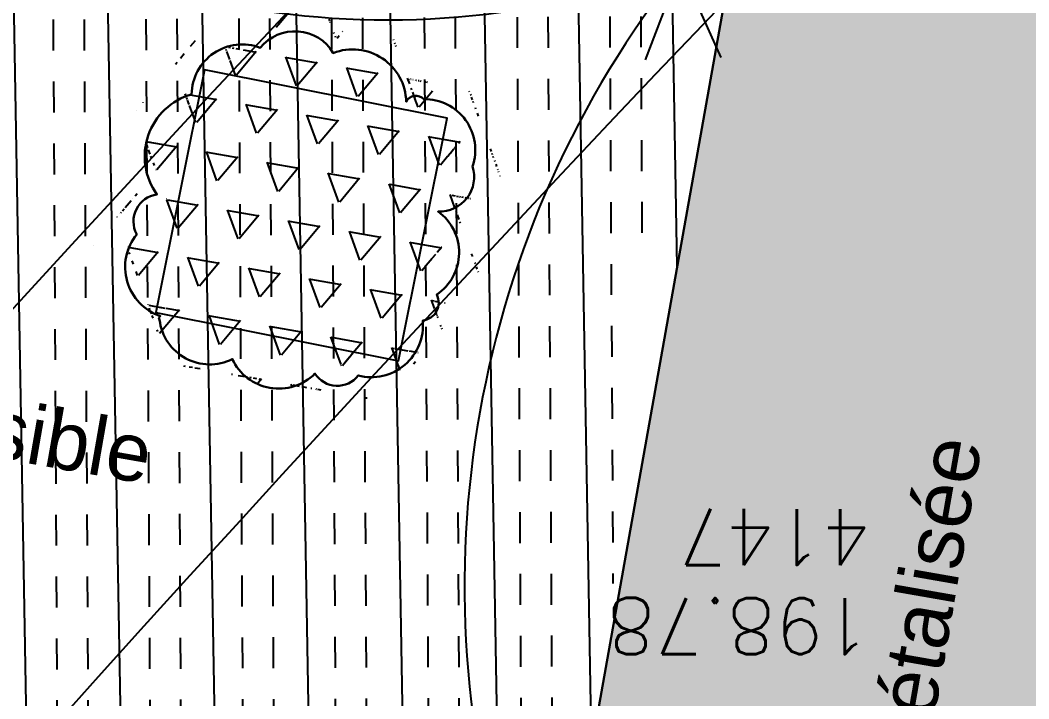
# Model space of a CAD drawing. Extents: x -594 to 29166, y -5797 to 14313.
# Drawn here: x 13917 to 14528, y -1370 to -958 of the extents above; entities that cross this region are included whole.
import ezdxf
from ezdxf.enums import TextEntityAlignment as Align
from ezdxf.lldxf.tags import DXFTag

# ---------------------------------------------------------------- set-up
doc = ezdxf.new("R2010")
doc.units = 0
doc.linetypes.add('Style de ligne -15', pattern=[2.0832800000000002, 1.25, -0.41656, 0.1388600000000001, -0.2778600000000001])
doc.layers.get('0').update_dxf_attribs({"color": 252})
for name, color, linetype in [('A SITE', 252, 'Continuous'), ('DWG_280-140115-P - Général', 252, 'Continuous'), ('Fond topo - Z_500', 252, 'Continuous'), ('prlm-VRD', 252, 'Continuous'), ('SA - bât C', 252, 'Continuous'), ('SA - béton balayé', 252, 'Continuous'), ('SA - EBC', 252, 'Continuous'), ('SA - ECL-réso', 252, 'Eclairage public'), ('SA - jardinière', 252, 'Continuous'), ('SA - platelage bois', 252, 'Continuous'), ('SA - végétation basse', 252, 'Continuous')]:
    doc.layers.add(name, color=color, linetype=linetype)
for name, color, linetype, plot in [('Fond topo - N', 252, 'Continuous', False), ('Fond topo - NCACHE', 252, 'Continuous', False), ('Fond topo - ZCACHE', 252, 'Continuous', False)]:
    doc.layers.add(name, color=color, linetype=linetype, plot=plot)
doc.layers.add('Fond topo - P', color=252, linetype='Continuous', lineweight=50)
doc.styles.add('Arial', font='arial.ttf')
doc.styles.add('Lignes', font='arial.ttf', dxfattribs={"height": 0.35})
doc.styles.add('SIMPLEX', font='simplex_.ttf', dxfattribs={"height": 1.25})
tags = doc.linetypes.add('Eclairage public', pattern='A,5,-0.25,["ECL",Lignes,S=1,R=0,X=0,Y=-0.18],-1.25', length=6.5).pattern_tags.tags
tags[15:16] = [DXFTag(74, 4), DXFTag(75, 0), DXFTag(340, '0'), DXFTag(46, 0.0), DXFTag(50, 0.0), DXFTag(44, 0.0), DXFTag(45, 0.0)]
tags[4:5] = [DXFTag(74, 4), DXFTag(75, 0), DXFTag(340, '0'), DXFTag(46, 0.0), DXFTag(50, 0.0), DXFTag(44, 0.0), DXFTag(45, 0.0)]
tags = doc.linetypes.add('STYLE_15', pattern=[0.8333119936287403, 0.5, -0.1666239947080612, 0.05554400011897087, -0.1111439988017082]).pattern_tags.tags
tags[10:11] = [DXFTag(74, 4), DXFTag(75, 0), DXFTag(340, '0'), DXFTag(46, 0.0), DXFTag(50, 0.0), DXFTag(44, 0.0), DXFTag(45, 0.0)]
tags[8:9] = [DXFTag(74, 4), DXFTag(75, 0), DXFTag(340, '0'), DXFTag(46, 0.0), DXFTag(50, 0.0), DXFTag(44, 0.0), DXFTag(45, 0.0)]
tags[6:7] = [DXFTag(74, 4), DXFTag(75, 0), DXFTag(340, '0'), DXFTag(46, 0.0), DXFTag(50, 0.0), DXFTag(44, 0.0), DXFTag(45, 0.0)]
tags[4:5] = [DXFTag(74, 4), DXFTag(75, 0), DXFTag(340, '0'), DXFTag(46, 0.0), DXFTag(50, 0.0), DXFTag(44, 0.0), DXFTag(45, 0.0)]

# ---------------------------------------------------------------- blocks, each defined once
blk = doc.blocks.new('A 90.Candélabre', base_point=(-13.42592592600001, -9.391534390999993))
for points in [[(-13.67592592600001, -9.391534390999993, -1), (-13.17592592600001, -9.391534390999993), (-13.37592592600001, -9.391534390999993, 1), (-13.475925926, -9.391534390999993)], [(-13.67592592600001, -9.391534390999993, -1), (-13.17592592600001, -9.391534390999993), (-13.37592592600001, -9.391534390999993, 1), (-13.475925926, -9.391534390999993)], [(-13.67592592600001, -9.391534390999993), (-13.475925926, -9.391534390999993, 1), (-13.37592592600001, -9.391534390999993), (-13.17592592600001, -9.391534390999993, -1)], [(-13.67592592600001, -9.391534390999993), (-13.475925926, -9.391534390999993, 1), (-13.37592592600001, -9.391534390999993), (-13.17592592600001, -9.391534390999993, -1)]]:
    blk.add_hatch(color=250).paths.add_polyline_path(points)
at = {"linetype": 'Continuous', "flags": 128}
for points in [[(-13.42592592600001, -9.141534390999993), (-13.42592592600001, -8.791534391999988)], [(-13.60270262100001, -9.214757695999992), (-13.850189994, -8.967270322999994)], [(-13.24914923200001, -9.214757696999996), (-13.001661857, -8.96727032199999)], [(-14.02592592600001, -9.391534390999993), (-13.67592592600001, -9.391534390999993)], [(-13.17592592600001, -9.391534390999993), (-12.825925927, -9.391534390999993)], [(-13.85018999600001, -9.815798461), (-13.60270262200001, -9.568311086999998)], [(-13.00166185800001, -9.815798458999993), (-13.249149231, -9.568311085999994)], [(-13.42592592600001, -9.991534390999988), (-13.42592592600001, -9.641534390999993)]]:
    blk.add_lwpolyline(points, dxfattribs=at)
for points in [[(-13.67592592600001, -9.391534390999993), (-13.475925926, -9.391534390999993, -1), (-13.37592592600001, -9.391534390999993), (-13.17592592600001, -9.391534390999993, 1)], [(-13.67592592600001, -9.391534390999993), (-13.475925926, -9.391534390999993, 1), (-13.37592592600001, -9.391534390999993), (-13.17592592600001, -9.391534390999993, -1)]]:
    blk.add_lwpolyline(points, format="xyb", close=True, dxfattribs=at)
blk = doc.blocks.new('A 90.PTOPO')
at = {"layer": 'Fond topo - NCACHE', "style": 'SIMPLEX'}
blk.add_attdef('MAT', text='', height=0.34, dxfattribs=at).set_placement((0.09999999986030161, -0.09999999962747097), align=Align.TOP_LEFT)
at = {"layer": 'Fond topo - ZCACHE', "style": 'SIMPLEX'}
blk.add_attdef('ALT', (0.09999999986030161, 0.09999999962747097), '', height=0.34, dxfattribs=at)
blk = doc.blocks.new('A$C380262B1')
at = {"layer": 'SA - béton balayé'}
h = blk.add_hatch(dxfattribs=at)
h.set_pattern_fill('BETON_BALAYE', color=256, scale=50, angle=-20.82846392552948, style=0, pattern_type=2)
h.set_pattern_definition([(339.1715360744705, (-355966725.0913794, -417896002.4038396), (120.5899727452301, 7.619611099305162), [750, -100, 250, -50]), (339.1715360744705, (-355966654.0479279, -417896002.6831044), (-23.08696394935313, 79.93273481872912), [150, -16.5, 300, -37.5]), (339.1715360744705, (-355966686.6133692, -417895971.5705341), (254.9204179624569, -61.13779932125717), [400, -70, 200, -50])])
h.paths.add_polyline_path([(5515.134513610974, -2706.88981320709), (5613.365721702576, -2444.260468520224), (5834.291918156669, -2602.283104136586, 0.01662961911232521), (6328.572775190696, -2897.452903725207), (6736.167281540111, -3077.701525390148), (7110.550519963726, -3261.996826343238), (7474.467705143616, -3469.94332484901), (8019.66461436823, -3867.204469256103), (8369.58806347102, -4093.691645376384), (8673.967560986057, -4325.454038009048), (8867.84865250811, -4698.872511088848), (8882.576628448442, -4821.818052884191), (8786.497522192076, -4868.710421212018), (8569.556855363771, -4974.555519595742), (8499.466220801696, -4819.468639604747), (8410.487959999591, -4659.382773283869, 0.03491605836816778), (8261.372647527605, -4440.382744558156, 0.0457758697286944), (8122.161547234282, -4293.643600586802, 0.01315501407095735), (7919.072878872976, -4128.563786111772, 0.008610107042245959), (7538.700041873381, -3844.845134206116, 0.01787369539601072), (7348.442050488666, -3718.032985925674, 0.01090444755437952), (7158.496182924137, -3606.649997923523), (6979.829362360761, -3512.549137696624), (6550.103171495721, -3303.778136149049, 0.3402017003979338), (6430.178930796683, -3325.995079427958), (6141.666874010116, -3647.234476637095, 0.1419047008170594), (6117.472319630906, -3697.340289782733), (6089.981694286689, -3859.509099274874), (5942.197381006554, -3833.81478972733), (5969.582195300609, -3672.270166315138, -0.1419046999370383), (6030.068580759689, -3547.005633544177), (6301.712790410966, -3244.547486305237, 0.488087415326131), (6287.880549114197, -3166.934088803828, -0.01376264688810728), (5986.791364848614, -3000.535575114191), (5748.360416200012, -2861.33050089702, -0.02736720202171537)])
at = {"layer": 'SA - EBC'}
h = blk.add_hatch(dxfattribs=at)
h.set_pattern_fill('_USER', color=256, scale=75, angle=-335.8284639255295, style=0, pattern_type=0)
h.set_pattern_definition([(24.17153607447054, (-355966725.0913794, -417896002.4038396), (-30.71023888770651, 68.42427367140989), [])])
h.paths.add_polyline_path([(9533.967289561406, -8391.022676602006), (7823.560263682157, -8197.032719478011), (7677.26634000428, -8624.200356937945), (6795.644808141515, -8561.406107898802), (5968.179506575689, -8295.55842038244), (5307.727831928059, -7899.99740216881, -0.3248648439675891), (5215.66356504336, -6186.960641667247, -0.2814891280233847), (6034.588919347152, -5793.906059488654), (6977.488194359466, -5966.359615046531, 0.1695292869953866), (8622.524935239926, -5863.042801246047, 0.3340686001642133), (8902.106720628217, -5382.998490706086, 0.09326601099187866), (8620.675744628534, -4484.154293872416, 0.153138720952933), (7983.041431754827, -3856.574170198292), (6774.001917056739, -3250.65084323287), (5737.27900213562, -2651.023222506046, -0.1642525569746835), (4858.435642998666, -1650.659172795713), (4817.150435736403, -1198.612694069743), (4848.756969021633, -647.3217743448913), (5422.659926814958, 1808.548009581864, 0.4390366150430304), (6435.564773995429, 2874.098786618561, -0.09336270403907257), (6508.739385334775, 3486.828686110675, 0.1042719612268155), (6540.439700800925, 3811.755312792957), (6460.564939025789, 4655.403570830822), (7373.38954936713, 4920.791836176068), (7554.008261486888, 4259.8578767851), (7298.873095074669, 4188.137014396489), (7509.021686343476, 3441.03382807225, -0.2009829630450486), (7456.712778378278, 3016.095944307745), (7105.68882166408, 2168.347155954689), (7082.51023539342, 1970.99042609334), (7207.488740049303, 1059.89730162546), (7767.198439734057, -779.9824859946966), (8823.304629139602, -984.4878826290369, 0.1214178809896852), (9894.772318005562, -3098.331943433732, 0.01018302281994621), (10254.53238859773, -3499.40192066133), (9617.819940159097, -3345.007801242173), (9300.242931814864, -4358.367580920458), (9996.567213023081, -4620.499769318849), (9784.691719617695, -7276.41688529402), (9646.94292745553, -8212.627615593374)])
at = {"layer": 'SA - jardinière'}
h = blk.add_hatch(dxfattribs=at)
h.set_pattern_fill('TRIANG', color=256, scale=100, angle=-9.951736821342463, style=0, pattern_type=2)
h.set_pattern_definition([(50.04826317865755, (-355966725.0913794, -417896002.4038396), (-12.85543396519688, 35.22765695932543), [18.74999999999999, -18.74999999999999]), (110.0482631786575, (-355966725.0913794, -417896002.4038396), (-36.93576282517794, 6.48069608912891), [18.74999999999999, -18.74999999999999]), (350.0482631786575, (-355966731.5190964, -417895984.7900111), (24.08032885998105, 28.74696087019653), [18.75, -18.75])])
h.paths.add_polyline_path([(5925.934231793508, -4267.413742560893), (5925.975210266188, -4266.233769804239), (5926.061455672607, -4265.056239627302), (5926.192840049043, -4263.882888294756), (5926.369170006365, -4262.715445272624), (5926.590185472742, -4261.555631645024), (5926.855560624972, -4260.405157506466), (5927.164904540405, -4259.265718050301), (5927.517761103809, -4258.138993661851), (5927.913609845564, -4257.026645261794), (5928.351867524907, -4255.930312629789), (5928.831887990236, -4254.851611703634), (5929.352963808924, -4253.792132623494), (5929.914326546714, -4252.753437776119), (5930.515148444101, -4251.737057976425), (5931.154544046149, -4250.744491256773), (5931.831571413204, -4249.777201376855), (5932.545231236145, -4248.836614005268), (5933.294472564012, -4247.924115695059), (5934.078190149739, -4247.041051927954), (5934.895229106769, -4246.188724320382), (5935.744385002181, -4245.368388667703), (5936.62440571934, -4244.581255409867), (5937.53399415873, -4243.82848450914), (5938.471809029579, -4243.111185077578), (5939.43646880798, -4242.430415470153), (5940.426550293341, -4241.787178441882), (5941.440594615415, -4241.182422917336), (5942.477106954902, -4240.617040079087), (5943.534558918327, -4240.091863274574), (5944.611391844228, -4239.607666619122), (5945.706018339843, -4239.16516462341), (5946.816824702546, -4238.765008933842), (5947.942173155025, -4238.407789357007), (5949.080405430868, -4238.094032928348), (5950.229842821136, -4237.824201956391), (5951.388791343197, -4237.598694302142), (5952.555542578921, -4237.417842168361), (5953.72837590985, -4237.281912844628), (5954.905562940985, -4237.191105820239), (5956.085368292406, -4237.145555391908), (5957.266052532941, -4237.145328894258), (5958.445875206962, -4237.190426141024), (5959.623097069561, -4237.280781194568), (5960.795982880518, -4237.416260316968), (5961.962803220376, -4237.596664391458), (5963.12183807604, -4237.821727059782), (5964.271379169077, -4238.091116584837), (5965.409731352702, -4238.404436036944), (5966.535217454657, -4238.761223293841), (5967.646177252755, -4239.160952717066), (5968.317098123953, -4238.367059454322), (5969.01800041087, -4237.599506787956), (5969.747850624844, -4236.85942562297), (5970.505573321134, -4236.147907562554), (5971.290050866082, -4235.466001182795), (5972.100127348676, -4234.814711846411), (5972.934607835487, -4234.194999374449), (5973.79226279445, -4233.607777860016), (5974.671827862039, -4233.053912594914), (5975.572006218135, -4232.534220255911), (5976.491471147165, -4232.049466669559), (5977.428866690025, -4231.600366812199), (5978.382811369374, -4231.187582015991), (5979.351898701862, -4230.811722017825), (5980.334700224921, -4230.473339930177), (5981.329767266288, -4230.172934941947), (5982.335632527247, -4229.91094943136), (5983.350813435391, -4229.687770456076), (5984.373813634738, -4229.503726307303), (5985.403124708682, -4229.359088558704), (5986.437229532748, -4229.254070483148), (5987.474603485316, -4229.188826773316), (5988.513717101887, -4229.163453727961), (5989.553039101884, -4229.177988693118), (5990.591036947444, -4229.232410248369), (5991.626180708408, -4229.326638020575), (5992.656944133341, -4229.46053314954), (5993.681808002293, -4229.633898753673), (5994.699261384085, -4229.846478719264), (5995.707804104313, -4230.097959656268), (5996.705949865282, -4230.387970991433), (5997.692226804793, -4230.716085154563), (5998.665181314573, -4231.081818696111), (5999.62337911129, -4231.48463210091), (6000.56540700607, -4231.923931650817), (6001.489877188578, -4232.399069983512), (6002.395426528528, -4232.909346371889), (6003.280719788745, -4233.454008586705), (6004.144452372566, -4234.032254014164), (6004.98535069637, -4234.643229749054), (6005.802174983546, -4235.28603548184), (6006.593721406534, -4235.959723778069), (6007.358823064715, -4236.663301102817), (6008.096351800486, -4237.395730335265), (6008.805220620707, -4238.155931606889), (6009.48438430205, -4238.942784816027), (6010.132842278108, -4239.755129534751), (6010.749637894332, -4240.591768547893), (6011.33386217989, -4241.451467946172), (6011.884653801098, -4242.332961037755), (6013.078768411651, -4241.895798966289), (6014.289090735838, -4241.505747102201), (6015.513762785122, -4241.163403727114), (6016.750904778019, -4240.869294572622), (6017.998618027195, -4240.623870864511), (6019.254986988381, -4240.427509695292), (6020.518083451316, -4240.280512254685), (6021.785968402401, -4240.183104202151), (6023.056695889682, -4240.135434828699), (6024.328315397725, -4240.137577615678), (6025.598874920979, -4240.189529210329), (6026.866424595937, -4240.291209705174), (6028.129018144682, -4240.44246301055), (6029.38471827656, -4240.643057227135), (6030.631597014144, -4240.892684552819), (6031.867741094902, -4241.190961375833), (6033.091252529994, -4241.537429764867), (6034.300253586844, -4241.931558772922), (6035.492888139561, -4242.372742667794), (6036.667325953022, -4242.860304471105), (6037.821764079854, -4243.393495678902), (6038.954430958256, -4243.971497844905), (6040.06358734332, -4244.593424163759), (6041.147531569004, -4245.25831984356), (6042.204599222168, -4245.965163968503), (6043.23316779919, -4246.712871920317), (6044.231658848003, -4247.500296123326), (6045.198539085686, -4248.326227720827), (6046.13232514821, -4249.189398810267), (6047.031583404168, -4250.088484678417), (6047.894933633506, -4251.022105198354), (6048.721050331369, -4251.988827157766), (6049.508666107431, -4252.987167146057), (6050.256571127102, -4254.015592299402), (6050.963618000969, -4255.072524398565), (6051.628721458837, -4256.156340707093), (6052.2508605849, -4257.265378162265), (6052.829080075026, -4258.397934213281), (6053.362492611632, -4259.55226989463), (6053.850279841572, -4260.726614389569), (6054.291692236438, -4261.919164378196), (6054.686052771285, -4263.128089718521), (6055.032756133005, -4264.35153465718), (6055.331269931048, -4265.587621182203), (6055.581136094406, -4266.834452562034), (6055.781971290708, -4268.090113904327), (6055.933466879651, -4269.352678582072), (6056.035390356556, -4270.620208792388), (6056.087585585192, -4271.890758350492), (6056.206695642322, -4271.663451381028), (6056.334618106484, -4271.440984867513), (6056.471156375483, -4271.22369967401), (6056.616101181135, -4271.011929679662), (6056.769229983911, -4270.806000009179), (6056.930307717994, -4270.606226101518), (6057.09908711724, -4270.41291538626), (6057.275309134275, -4270.226364210248), (6057.458703545853, -4270.046859048307), (6057.64898811467, -4269.874675199389), (6057.845871290192, -4269.710076972842), (6058.049050951377, -4269.553317502141), (6058.258215198293, -4269.404636882246), (6058.473042910919, -4269.264263473451), (6058.693203888834, -4269.132412970066), (6058.9183609467, -4269.009287282825), (6059.148167958483, -4268.89507593587), (6059.382272372022, -4268.789953738451), (6059.620315069333, -4268.694082368165), (6059.861930040643, -4268.607609067112), (6060.106747038662, -4268.530666083097), (6060.354390088469, -4268.463371880352), (6060.604479024187, -4268.405830208212), (6060.856630047783, -4268.358128331602), (6061.110455915332, -4268.320340290666), (6061.36556728743, -4268.292523734272), (6061.621572496369, -4268.274721503258), (6061.878078524023, -4268.266960792243), (6062.134691560641, -4268.26925361529), (6062.391017889604, -4268.281596712768), (6062.646664027125, -4268.303970340639), (6062.901237653568, -4268.336340971291), (6063.154347753152, -4268.378658499569), (6063.405606010929, -4268.430858291686), (6063.654626952484, -4268.492860067636), (6063.901028037071, -4268.564568273723), (6064.144430914894, -4268.645873293281), (6064.384462451562, -4268.736650235951), (6064.620753843337, -4268.836759775877), (6064.852942479774, -4268.946048244834), (6065.08067199029, -4269.064347725362), (6065.303593082353, -4269.191476982087), (6065.521363029256, -4269.327240623534), (6065.73364790529, -4269.471430126578), (6065.940122166649, -4269.623824581504), (6066.140467999503, -4269.78418957442), (6066.334378859028, -4269.952279422432), (6066.521556582302, -4270.127835869789), (6066.701713902876, -4270.31058948487), (6067.882395954803, -4270.31294843182), (6069.062116974965, -4270.36062926054), (6070.239137997851, -4270.453562028706), (6071.411724155769, -4270.59160945937), (6072.578146634623, -4270.774568431079), (6073.736685933545, -4271.002168674022), (6074.885634286329, -4271.274075005203), (6076.023297943175, -4271.589886583388), (6077.147999731824, -4271.949137654155), (6078.258081758395, -4272.351298946887), (6079.351906990632, -4272.795777395368), (6080.427863821387, -4273.281917721033), (6081.48436578922, -4273.809003271163), (6082.519855070859, -4274.376257136464), (6083.532805601135, -4274.982843082398), (6084.521724050865, -4275.627867039293), (6085.485152481124, -4276.310377940536), (6086.421670531854, -4277.029369305819), (6087.329898122698, -4277.783782035112), (6088.208495592698, -4278.57250329107), (6089.056168729439, -4279.39437078312), (6089.8716670461, -4280.24817276746), (6090.653788624331, -4281.132650561631), (6091.401380766183, -4282.046500314027), (6092.113341158256, -4282.98837505281), (6092.788620013744, -4283.95688617602), (6093.426222261041, -4284.950605500489), (6094.025207823142, -4285.968069173396), (6094.584693806246, -4287.007776275277), (6095.103855198249, -4288.06819440797), (6095.581926824525, -4289.147760439664), (6096.018203767017, -4290.244883019477), (6096.412043087184, -4291.357944346964), (6096.762864198536, -4292.48530426994), (6097.070150077343, -4293.625300005078), (6097.333446936682, -4294.776251912117), (6097.552367532626, -4295.936462655663), (6097.72658883594, -4297.104222141206), (6097.85585408099, -4298.277809191495), (6097.939972439781, -4299.455492943525), (6097.978820325807, -4300.635538063943), (6097.972339903936, -4301.816204655915), (6097.920541232452, -4302.995751891285), (6097.823500586674, -4304.172441549599), (6097.68136064522, -4305.344538670033), (6097.494331607595, -4306.510315276682), (6097.262688493356, -4307.668053172529), (6096.986773284152, -4308.816045336425), (6096.666992502287, -4309.952599741518), (6096.303817629814, -4311.076040472835), (6096.532903658226, -4311.848529241979), (6096.732166735455, -4312.629242986441), (6096.901312982664, -4313.417030312121), (6097.040093271062, -4314.210730232298), (6097.148302802816, -4315.009172912687), (6097.225782042369, -4315.811180323362), (6097.272416995838, -4316.615571174771), (6097.28813865222, -4317.421159520745), (6097.272924287245, -4318.226757273078), (6097.226795414463, -4319.031177274883), (6097.149820998311, -4319.833233766258), (6097.042114147916, -4320.631743967533), (6096.903833420947, -4321.425531059504), (6096.735183009878, -4322.213424928486), (6096.536411391571, -4322.994263470173), (6096.307811560109, -4323.766896501184), (6096.049720374867, -4324.530184455216), (6095.762518560514, -4325.283002480865), (6095.446629682556, -4326.024240255356), (6095.102519029751, -4326.75280533731), (6094.730693800375, -4327.467623911798), (6094.331702543423, -4328.167642094195), (6093.906133202836, -4328.851827979088), (6093.454612931237, -4329.519172571599), (6092.977807717398, -4330.168692674488), (6092.476420523599, -4330.799430608749), (6091.951189842075, -4331.41045589), (6091.402890579775, -4332.000868953764), (6090.832330659032, -4332.569798640907), (6090.240351296961, -4333.116406388581), (6089.627825422212, -4333.639886416495), (6088.995655626059, -4334.139467123896), (6088.344773883, -4334.614412114024), (6087.676140153781, -4335.064020939171), (6086.990739451721, -4335.487630870193), (6086.289582541212, -4335.8846177347), (6085.573703143746, -4336.25439601019), (6084.844156214967, -4336.596420779824), (6084.102017665282, -4336.910187825561), (6083.348381193355, -4337.195234373212), (6082.584357913584, -4337.451140210032), (6081.811074027792, -4337.677528522909), (6081.029669661075, -4337.874065246433), (6080.241296580061, -4338.04046055302), (6079.44711712189, -4338.176469504833), (6078.648301912472, -4338.28189112246), (6077.846028562635, -4338.356570713222), (6077.041479945183, -4338.400397263467), (6076.235841820017, -4338.413306884468), (6075.43030185625, -4338.395280204713), (6076.372747076675, -4339.105551503599), (6077.287231758237, -4339.85147792846), (6078.17240790464, -4340.631959401071), (6079.026970872656, -4341.445845551789), (6079.849660396576, -4342.291936650872), (6080.639264173806, -4343.168985191733), (6081.39461777173, -4344.075698498636), (6082.114608027041, -4345.010740030557), (6082.798173325136, -4345.972731150687), (6083.444306068122, -4346.960253641009), (6084.052053559572, -4347.971852123737), (6084.620520379394, -4349.006034992635), (6085.148867918178, -4350.061277486384), (6085.636317497119, -4351.136024482548), (6086.082150926813, -4352.228691522032), (6086.48571036756, -4353.337667603046), (6086.846401216462, -4354.461318068206), (6087.163692014292, -4355.597986280918), (6087.437114305794, -4356.745997350663), (6087.666265992448, -4357.903657667339), (6087.850808305666, -4359.069261699915), (6087.990469532087, -4360.241090506315), (6088.08504412882, -4361.417417041957), (6088.134392397478, -4362.596506904811), (6088.138441322371, -4363.776622060686), (6088.097185594961, -4364.95602298528), (6088.010685518384, -4366.132970806211), (6087.879068823531, -4367.305730469525), (6087.702529225498, -4368.472573254257), (6087.481327354908, -4369.631779193878), (6087.215789174661, -4370.781638938934), (6086.906306212768, -4371.920457854867), (6086.553334491327, -4373.046557046473), (6086.157394386828, -4374.158276431262), (6085.719069745392, -4375.253977067769), (6085.239006811753, -4376.33204376325), (6084.717912832275, -4377.390887215734), (6084.156556334347, -4378.428946249187), (6083.555764891207, -4379.444691631943), (6082.916424004361, -4380.436624679714), (6082.239476125687, -4381.403283961117), (6081.525919493288, -4382.343244086951), (6080.776805523783, -4383.255119528621), (6079.993238998577, -4384.137566015124), (6079.176374757662, -4384.989282581955), (6078.327417280525, -4385.809013713151), (6077.447617426515, -4386.595551110804), (6076.538273040205, -4387.347735464573), (6075.600724248216, -4388.06445710361), (6074.636352760717, -4388.744660280645), (6074.820167338476, -4389.13050070405), (6074.988727224991, -4389.523245207965), (6075.141773419455, -4389.922290667892), (6075.279071275145, -4390.327024832368), (6075.400410080329, -4390.736826695502), (6075.505603430793, -4391.151067055762), (6075.594489835203, -4391.569109633565), (6075.666932808235, -4391.990313492715), (6075.722821662202, -4392.414031550288), (6075.762070016935, -4392.839613743126), (6075.784617708996, -4393.266406655312), (6075.790430372581, -4393.693755380809), (6075.779499160126, -4394.121003523469), (6075.751840369776, -4394.547495618463), (6075.707496935502, -4394.972577039152), (6075.646536750719, -4395.395595394075), (6075.569053227082, -4395.81590089947), (6075.47516557388, -4396.232848986983), (6075.365017680451, -4396.64579955861), (6075.238778768107, -4397.054118476808), (6075.096642458811, -4397.457179240882), (6074.93882724084, -4397.854362614453), (6074.7655747924, -4398.245059885085), (6074.577151564881, -4398.628670722246), (6074.373846780509, -4399.004606436938), (6074.155972059816, -4399.372290074825), (6073.923862120137, -4399.731157068163), (6073.677873192355, -4400.080656725913), (6073.418382694945, -4400.420252606273), (6073.145789513364, -4400.749423354864), (6072.860511345789, -4401.067663542926), (6072.562986565754, -4401.374485529959), (6072.253671428189, -4401.669417135417), (6071.933041140437, -4401.952006667852), (6071.601587487385, -4402.221819758415), (6071.259819483384, -4402.478442527354), (6070.908261882141, -4402.721480932087), (6070.547453640029, -4402.950561977923), (6070.17794935964, -4403.165334183723), (6069.800315657631, -4403.365467581898), (6069.415132608265, -4403.550655487925), (6069.02299108915, -4403.720613010228), (6068.624493060634, -4403.875079751015), (6068.220250215381, -4404.013818223029), (6067.810883233324, -4404.13661589846), (6067.397020477802, -4404.243284091353), (6066.979296924546, -4404.333659075201), (6066.558353882283, -4404.407601896673), (6066.134837409481, -4404.464999400079), (6066.224663099274, -4405.666046217084), (6066.26831702888, -4406.869655847549), (6066.265734797344, -4408.074054215103), (6066.216920083389, -4409.277465753257), (6066.121945297346, -4410.478116106242), (6065.980949951336, -4411.674235854298), (6065.794142195955, -4412.864061444998), (6065.561797423288, -4414.045838918537), (6065.284257847816, -4415.217826049775), (6064.961932925507, -4416.378295142204), (6064.595297863707, -4417.525535356253), (6064.18489292264, -4418.65785587579), (6063.731323182583, -4419.773587398231), (6063.23525714688, -4420.87108483538), (6062.697426183149, -4421.948730386794), (6062.118623545393, -4423.004935402423), (6061.499701766297, -4424.038143083453), (6060.841573635116, -4425.046830065548), (6060.145209683105, -4426.029509585351), (6059.411635668948, -4426.984732784331), (6058.641933836043, -4427.911091782153), (6057.83723811619, -4428.807220514864), (6056.998735154048, -4429.671798180789), (6056.127661047503, -4430.503550637513), (6055.225299810991, -4431.301251240075), (6054.292981745675, -4432.063724286854), (6053.332081390545, -4432.789845392108), (6052.344014914706, -4433.478544931859), (6051.330238999799, -4434.128806740046), (6050.292248325422, -4434.739672578871), (6049.231572821736, -4435.310242138803), (6048.149776319042, -4435.839673969895), (6047.048453427851, -4436.327187903225), (6045.929227629676, -4436.7720650509), (6044.793748902157, -4437.173649854958), (6043.643691344187, -4437.531349994242), (6042.480750055984, -4437.844638153911), (6041.306639602408, -4438.113052770495), (6040.123090567067, -4438.336197659373), (6038.931847782806, -4438.513744808733), (6037.734667537734, -4438.64543158561), (6036.533314594999, -4438.731064274907), (6035.329559957609, -4438.770516589284), (6034.125177981332, -4438.76372994855), (6032.921944186091, -4438.710715062916), (6031.721632415429, -4438.611549884081), (6030.526012089103, -4438.466380164027), (6029.336846014485, -4438.275420106947), (6028.155886894092, -4438.038951531053), (6026.98487569578, -4437.757322750986), (6026.600987790152, -4438.237735722214), (6026.198940631002, -4438.703057728708), (6025.779327517375, -4439.152603037655), (6025.342766521499, -4439.585708919913), (6024.889901187271, -4440.001736860722), (6024.421399226412, -4440.40007404983), (6023.937951540574, -4440.780132450163), (6023.440270265564, -4441.141352336854), (6022.9290896561, -4441.483201086521), (6022.405163059011, -4441.805174946785), (6021.869262540713, -4442.106798756868), (6021.322178468108, -4442.387628555298), (6020.764717226848, -4442.647249717265), (6020.197700290009, -4442.885279748589), (6019.621964124963, -4443.101368006319), (6019.038357073441, -4443.295195698738), (6018.447739677504, -4443.466477002949), (6017.850982397795, -4443.614959716797), (6017.248965101317, -4443.740424793214), (6016.642575105652, -4443.842687178403), (6016.032706713304, -4443.921596370637), (6015.420258371159, -4443.977035395801), (6014.806133555248, -4444.008923415095), (6014.191237092018, -4444.017213024199), (6013.576475856826, -4444.001892209053), (6012.962755700573, -4443.962982762605), (6012.350981449708, -4443.900542892516), (6011.742055322975, -4443.814664427191), (6011.136874463409, -4443.705473933369), (6010.536331497133, -4443.573132157326), (6009.941311227158, -4443.417834769934), (6009.352691285312, -4443.23981013149), (6008.77133901231, -4443.039320781827), (6008.198111737147, -4442.816662602127), (6007.633854309097, -4442.572163417935), (6007.079398585483, -4442.306183837354), (6006.535561708733, -4442.019115947187), (6006.003145920113, -4441.711383126676), (6005.482935765758, -4441.383438557386), (6004.975697677583, -4441.035766154528), (6004.482180159539, -4440.668878611177), (6004.003110388294, -4440.283315815032), (6003.539194446057, -4439.87964708358), (6003.091116761789, -4439.458466973156), (6002.659537317231, -4439.020396769047), (6002.245092578232, -4438.566082157195), (6001.848393492401, -4438.096192665398), (6001.470024930313, -4437.611421197653), (6001.110544474795, -4437.112482264638), (6000.770481908694, -4436.600111424923), (5999.911498464644, -4437.428124435246), (5999.021362373605, -4438.222553115338), (5998.101386008784, -4438.982225209475), (5997.152925562114, -4439.706021919847), (5996.177379274741, -4440.392875671387), (5995.17618524842, -4441.041773930192), (5994.150819629431, -4441.651760507375), (5993.102793348953, -4442.221935838461), (5992.033651890233, -4442.751459404826), (5990.944971470162, -4443.239550851285), (5989.838356385008, -4443.685490451753), (5988.715438591316, -4444.088620692492), (5987.577872956172, -4444.448347389698), (5986.427336884663, -4444.764140341431), (5985.265526315197, -4445.0355341658), (5984.09415371716, -4445.262128300965), (5982.914946274832, -4445.44358914718), (5981.72964178957, -4445.579648856074), (5980.539988074452, -4445.670107193291), (5979.347738623619, -4445.714830886573), (5978.154651354998, -4445.713753439486), (5976.962485024706, -4445.666876807809), (5975.772996386513, -4445.574270281941), (5974.587939912453, -4445.436070114374), (5973.409062018618, -4445.252479892224), (5972.238100273535, -4445.02377063036), (5971.07678167522, -4444.750279188156), (5969.926817761734, -4444.432408735156), (5968.789903772995, -4444.070628285408), (5967.667715856805, -4443.665470834821), (5966.561907948926, -4443.217533454299), (5965.474110702053, -4442.727476824075), (5964.405927341431, -4442.196023184806), (5963.358932593837, -4441.623956151307), (5962.334670079872, -4441.012118849903), (5961.334649613127, -4440.36141326651), (5960.360345290974, -4439.672798849642), (5959.413193492219, -4438.947290647775), (5958.494590828195, -4438.185958005488), (5957.605890790001, -4437.389923539013), (5956.748403934762, -4436.560360528529), (5955.92339434661, -4435.698491893709), (5955.132077960297, -4434.805588051677), (5954.375621303916, -4433.882965426892), (5953.655139915645, -4432.931984402239), (5952.971695736051, -4431.954046525061), (5952.326296130195, -4430.950593389571), (5951.719892397523, -4429.923104681075), (5951.153378933668, -4428.873094543815), (5950.627590436488, -4427.802111394703), (5949.568528076634, -4428.307939320803), (5948.490829160437, -4428.772739134729), (5947.396081639454, -4429.19582631439), (5946.285899775103, -4429.576576221734), (5945.161919901147, -4429.91442810744), (5944.025799119845, -4430.208883993328), (5942.879212461412, -4430.459509510547), (5941.723849531263, -4430.665935762227), (5940.561414370313, -4430.827857740223), (5939.393620053306, -4430.945036932826), (5938.22218789719, -4431.017300672829), (5937.048845691606, -4431.044542603195), (5935.875322250649, -4431.026722025126), (5934.703348064795, -4430.963866040111), (5933.534650458023, -4430.856066849083), (5932.37095256336, -4430.703483149409), (5931.213969597593, -4430.506340134889), (5930.065407743677, -4430.264928564429), (5928.926959400997, -4429.979603923857), (5927.800303092226, -4429.650787170976), (5926.687099970877, -4429.278963059187), (5925.588990701362, -4428.86467911303), (5924.507594341412, -4428.408546932042), (5923.444505035877, -4427.91123855859), (5922.40128996782, -4427.373486943543), (5921.37948689051, -4426.796084735543), (5920.380602171645, -4426.179883815348), (5919.406108604744, -4425.525791756809), (5918.457441823557, -4424.834773410112), (5917.536001559347, -4424.107846803963), (5916.643145261332, -4423.346083983779), (5915.780189493671, -4422.550608217716), (5914.948406489566, -4421.722591482103), (5914.149022381753, -4420.863254833966), (5913.383215339854, -4419.973864965141), (5912.652114732191, -4419.055732805282), (5911.956797866151, -4418.110212311149), (5911.298289941624, -4417.13869702071), (5910.67756190896, -4416.142619214952), (5910.095528559759, -4415.123447030783), (5909.553048247471, -4414.082683157176), (5909.050920186564, -4413.021861761808), (5908.589884964749, -4411.942546535283), (5908.170621749014, -4410.846329014748), (5907.79374926351, -4409.734824672341), (5907.459822716191, -4408.609672542661), (5907.169334637001, -4407.472530473024), (5906.922712642699, -4406.325076054782), (5906.720320973545, -4405.168999731541), (5906.562457932159, -4404.006006289274), (5906.49041752331, -4403.928341343999), (5906.424548244104, -4403.84537819773), (5906.365237571299, -4403.757606539875), (5906.312835635617, -4403.665542881936), (5906.267651170492, -4403.569730371237), (5906.229950441048, -4403.470734041184), (5906.19995589368, -4403.36913689971), (5906.177843967453, -4403.265538066626), (5906.163745326921, -4403.160548117012), (5906.157742859796, -4403.054786100984), (5906.159872142598, -4402.948875166476), (5906.170120602474, -4402.843439858407), (5906.188427610323, -4402.739101648331), (5906.214685551822, -4402.63647492975), (5906.248739315197, -4402.536165714264), (5906.290388246998, -4402.43876427412), (5906.339387455955, -4402.344845421612), (5906.395447347313, -4402.254962362349), (5906.458237534389, -4402.169645298272), (5906.527388328686, -4402.089396864176), (5906.602491997182, -4402.014690265059), (5906.683105556294, -4401.945965364575), (5906.768754171208, -4401.883627474308), (5906.858932832256, -4401.828044746071), (5906.953109847382, -4401.779543887824), (5905.794663541019, -4401.35678416118), (5904.653666168451, -4400.888971146196), (5903.53186908178, -4400.376823637635), (5902.430994203314, -4399.821127392352), (5901.352731278166, -4399.222735501826), (5900.298735359684, -4398.582566343248), (5899.270624248311, -4397.901602834463), (5898.269976349548, -4397.180889360607), (5897.298327134922, -4396.421533357352), (5896.357168396935, -4395.624699629843), (5895.447944523767, -4394.791611470282), (5894.572051381692, -4393.923547770828), (5893.730832915753, -4393.02184060216), (5892.925580963492, -4392.087874189019), (5892.15753111057, -4391.123082302511), (5891.427862411365, -4390.128945745528), (5890.737695153803, -4389.106990490109), (5890.08808801882, -4388.058784976602), (5889.480038778856, -4386.985938251019), (5888.914480526, -4385.8900972642), (5888.392281206325, -4384.772943798453), (5887.914242455736, -4383.636192791164), (5887.481098202989, -4382.48158916831), (5887.093513226137, -4381.31090477109), (5886.752082174644, -4380.125937052071), (5886.457329569384, -4378.928504325449), (5886.209707381204, -4377.720445208251), (5886.009596148506, -4376.503613591194), (5885.857302462682, -4375.279877241701), (5885.753060923889, -4374.051114637405), (5885.697030741721, -4372.819211892784), (5885.689298342913, -4371.586059778929), (5885.729875508696, -4370.353551208973), (5885.818699607626, -4369.123577978462), (5885.95563499257, -4367.898028157651), (5886.140470905229, -4366.678782738745), (5886.372923851013, -4365.467713028193), (5886.652637040243, -4364.266678504646), (5886.979181086645, -4363.077522069216), (5887.352054938674, -4361.902069021016), (5887.770685786381, -4360.742124542594), (5888.234431529418, -4359.59946801886), (5888.742579938844, -4358.475853782147), (5889.29435168393, -4357.373006641865), (5889.888899028301, -4356.292618997395), (5890.52531006746, -4355.236349534243), (5891.20260742493, -4354.205819871277), (5891.919751651585, -4353.202610928565), (5892.675642063841, -4352.228263020515), (5892.386462306604, -4351.660857535899), (5892.119277594611, -4351.082768850029), (5891.874481039122, -4350.494850054383), (5891.652433667332, -4349.897967278957), (5891.453463258222, -4349.293000623584), (5891.277862852439, -4348.680841736495), (5891.125891217962, -4348.062392883003), (5890.997772524133, -4347.4385663867), (5890.893695456907, -4346.8102815561), (5890.813813917339, -4346.17846403271), (5890.758245112374, -4345.544046163559), (5890.727071138099, -4344.907962810248), (5890.720338141546, -4344.271151348948), (5890.73805580847, -4343.634551018476), (5890.780198154971, -4342.999099753797), (5890.846702689305, -4342.365734837949), (5890.937472321093, -4341.735389828682), (5891.052372101694, -4341.108993906528), (5891.19123336859, -4340.487470198423), (5891.353851137683, -4339.871735312045), (5891.539986012504, -4339.262697007507), (5891.749363066629, -4338.661252427846), (5891.981674125418, -4338.068288937211), (5892.236576182768, -4337.484680488706), (5892.513694241643, -4336.911287531257), (5892.812619125471, -4336.348954774439), (5893.132910458371, -4335.798511654139), (5893.474095826969, -4335.260769724846), (5893.835672503337, -4334.736521355808), (5894.217107491568, -4334.226539731026), (5894.617838459089, -4333.731576055288), (5895.037274528295, -4333.252360671759), (5895.474797533825, -4332.789599895477), (5895.929762395099, -4332.343975547701), (5896.401498513296, -4331.916144862771), (5896.889310376719, -4331.506738439202), (5897.392478724942, -4331.116359774023), (5897.910262132064, -4330.745584331453), (5898.441897099838, -4330.39495870471), (5898.986599966884, -4330.06500005722), (5899.543567793444, -4329.756194446236), (5900.111979665235, -4329.468997009099), (5900.690997112542, -4329.20383149758), (5901.27976690419, -4328.961088694632), (5901.877421047539, -4328.741126507521), (5902.483078883961, -4328.544268850237), (5903.095846995711, -4328.370806295425), (5903.714822232723, -4328.22099449113), (5904.339092271402, -4328.095054253936), (5904.967736685649, -4327.993171010166), (5904.110124567524, -4326.759656332433), (5903.300496609882, -4325.494129024446), (5902.540045930073, -4324.198454245925), (5901.829894213006, -4322.874542884529), (5901.171087799594, -4321.524346061051), (5900.564598245546, -4320.149854104966), (5900.011319294572, -4318.753093853593), (5899.512066645548, -4317.336123995483), (5899.067576602101, -4315.901032928377), (5898.678504163399, -4314.44993680343), (5898.345422884449, -4312.984974682331), (5898.068823805079, -4311.508306115866), (5897.849114378914, -4310.022107698023), (5897.68661907874, -4308.528570830822), (5897.581577254459, -4307.029897347093), (5897.534143412486, -4305.52829541266), (5897.544387960806, -4304.025979712605), (5897.612295439467, -4302.52516483888), (5897.737765591592, -4301.028062682599), (5897.920614201576, -4299.536880664527), (5898.16057109274, -4298.053817078471), (5898.457282362506, -4296.581057831645), (5898.810311267152, -4295.120774395764), (5899.219137011096, -4293.675119243562), (5899.683157214895, -4292.24622361362), (5900.201686937362, -4290.836193785071), (5900.773962913081, -4289.447108656168), (5901.399140851572, -4288.081015832722), (5902.07629930228, -4286.739929020405), (5902.804439933971, -4285.425825603306), (5903.582489537075, -4284.140642080456), (5904.40930086188, -4282.886273693293), (5905.283655459061, -4281.664569303393), (5906.204263912514, -4280.477329902351), (5907.169769424945, -4279.326305910945), (5908.178748423234, -4278.213193826377), (5909.229713818058, -4277.139634918422), (5910.321116354316, -4276.107211410999), (5911.451346520334, -4275.117445271462), (5912.618738785386, -4274.171795882285), (5913.821571832523, -4273.271657340229), (5915.058072702959, -4272.418356034905), (5916.326418705285, -4271.613150648773), (5917.624739604071, -4270.857227221131), (5918.951121950522, -4270.151701383293), (5920.30361010693, -4269.497611839324), (5921.680210670456, -4268.895923905075), (5923.078893823549, -4268.347523920238), (5924.49759808369, -4267.853220738471)])
at = {"layer": 'SA - platelage bois'}
h = blk.add_hatch(dxfattribs=at)
h.set_pattern_fill('PASSERELLE', color=256, scale=150, angle=-89.67846239965056, style=0, pattern_type=2)
h.set_pattern_definition([(270.3215376003494, (-355966725.0913794, -417896002.4038396), (56.24911425306319, 0.3156671440656122), []), (270.3215376003494, (-355966706.3416747, -417896002.2986172), (56.24911425306319, 0.3156671440656122), [18.74999999999998, -18.74999999999998]), (270.3215376003494, (-355966687.5919699, -417896002.1933949), (56.24911425306319, 0.3156671440656122), [18.74999999999998, -18.74999999999998])])
h.paths.add_polyline_path([(5280.604694411159, -3990.152269322425), (5103.293201653287, -4985.083562880754), (6080.074525205418, -5159.160462208092), (6257.386017916724, -4164.229168556631)])
at = {"layer": 'SA - végétation basse'}
h = blk.add_hatch(dxfattribs=at)
h.set_pattern_fill('PELOUSE3', color=256, scale=30.0000012, angle=-20.82846392552948, style=0, pattern_type=2)
h.set_pattern_definition([(53.64742507447051, (-355966725.0913794, -417896002.4038396), (25.90557404612839, 279.0231308899995), [45.00000180000001, -235.2231349089251]), (53.64742507447051, (-355966622.9912696, -417895944.9532638), (25.90557404612839, 279.0231308899995), [45.00000180000001, -235.2231349089251]), (53.64742507447051, (-355966520.8911597, -417895887.5026879), (25.90557404612839, 279.0231308899995), [45.00000180000001, -235.2231349089251]), (84.69564707447051, (-355966725.0913794, -417896002.4038396), (-140.1973778235696, 53.33570164548996), [30.0000012, -250.223135508925]), (84.69564707447051, (-355966622.9912696, -417895944.9532638), (-140.1973778235696, 53.33570164548996), [30.0000012, -250.223135508925]), (84.69564707447051, (-355966520.8911597, -417895887.5026879), (-140.1973778235696, 53.33570164548996), [30.0000012, -250.223135508925]), (339.1715360744705, (-355966713.1822383, -417895996.5797812), (102.1001098539328, 57.45057585276996), [0, -150.000006]), (339.1715360744705, (-355966690.0264062, -417895992.8067606), (102.1001098539328, 57.45057585276996), [0, -150.000006]), (339.1715360744705, (-355966689.8230258, -417895975.583523), (102.1001098539328, 57.45057585276996), [0, -150.000006]), (339.1715360744705, (-355966667.4345751, -417895981.7416531), (102.1001098539328, 57.45057585276996), [0, -150.000006]), (339.1715360744705, (-355966667.4774275, -417895943.195383), (102.1001098539328, 57.45057585276996), [0, -150.000006]), (339.1715360744705, (-355966702.8836706, -417895964.7505906), (102.1001098539328, 57.45057585276996), [0, -150.000006]), (339.1715360744705, (-355966702.2829356, -417895958.2611007), (102.1001098539328, 57.45057585276996), [0, -150.000006]), (339.1715360744705, (-355966697.5441572, -417895931.7570084), (102.1001098539328, 57.45057585276996), [0, -150.000006]), (339.1715360744705, (-355966737.8127766, -417895991.9278612), (102.1001098539328, 57.45057585276996), [0, -150.000006]), (339.1715360744705, (-355966734.0439305, -417895977.6338269), (102.1001098539328, 57.45057585276996), [0, -150.000006]), (339.1715360744705, (-355966751.1803502, -417895988.4151785), (102.1001098539328, 57.45057585276996), [0, -150.000006]), (339.1715360744705, (-355966746.2589115, -417895966.6957147), (102.1001098539328, 57.45057585276996), [0, -150.000006]), (339.1715360744705, (-355966731.9516711, -417895957.2004339), (102.1001098539328, 57.45057585276996), [0, -150.000006]), (339.1715360744705, (-355966730.7826623, -417895942.7037272), (102.1001098539328, 57.45057585276996), [0, -150.000006]), (339.1715360744705, (-355966735.6028003, -417895921.9965949), (102.1001098539328, 57.45057585276996), [0, -150.000006]), (339.1715360744705, (-355966711.9952764, -417895945.1487683), (102.1001098539328, 57.45057585276996), [0, -150.000006]), (339.1715360744705, (-355966757.7047738, -417895945.8303224), (102.1001098539328, 57.45057585276996), [0, -150.000006]), (339.1715360744705, (-355966771.721233, -417895970.3808718), (102.1001098539328, 57.45057585276996), [0, -150.000006]), (339.1715360744705, (-355966749.1842839, -417896002.5399915), (102.1001098539328, 57.45057585276996), [0, -150.000006]), (339.1715360744705, (-355966733.1895816, -417896014.9160342), (102.1001098539328, 57.45057585276996), [0, -150.000006]), (339.1715360744705, (-355966751.1997662, -417896025.3617671), (102.1001098539328, 57.45057585276996), [0, -150.000006]), (339.1715360744705, (-355966706.0129958, -417896040.9795207), (102.1001098539328, 57.45057585276996), [0, -150.000006]), (339.1715360744705, (-355966717.181097, -417896012.3558841), (102.1001098539328, 57.45057585276996), [0, -150.000006]), (339.1715360744705, (-355966698.3883775, -417896014.7869055), (102.1001098539328, 57.45057585276996), [0, -150.000006])])
h.paths.add_polyline_path([(5319.200758216903, -3773.581808432937), (6671.38094031252, -4014.560344442725), (6416.099718259647, -5446.995843015611), (5063.919536117464, -5206.017307005823), (5103.293201653287, -4985.083562880754), (6080.074525205418, -5159.160462208092), (6257.386017916724, -4164.229168556631), (5280.604694411159, -3990.152269322425)])
at = {"layer": 'DWG_280-140115-P - Général', "linetype": 'STYLE_15', "ltscale": 10, "elevation": 1e-07, "flags": 128}
for points in [[(3021.57010990195, -8145.867266133428, -0.06895872050302425), (6235.28967932798, -3756.488723866642, -0.008807822459316559), (10257.93705312535, 602.650766633451, -0.04520462568320733), (14397.25473853759, 4625.921016000211)], [(3183.863145206124, -8029.472286626697, -0.06402224317722395), (6209.414131427184, -3981.190984882414, -0.008807822459316559), (10232.06150527112, 377.9485056176782, -0.04520462568320733), (14371.37919068336, 4401.218755077571)], [(3210.571503592655, -8360.037511121482, -0.06701638499415095), (6351.068271277472, -4105.283255595714, -0.008807822459459397), (10373.71564516798, 253.8562349975109, -0.04520462568242076), (14513.03333048709, 4277.126484271139)]]:
    blk.add_lwpolyline(points, format="xyb", dxfattribs=at)
at = {"layer": 'SA - bât C', "elevation": 1e-07, "flags": 128}
blk.add_lwpolyline([(5280.604694411159, -3990.152269322425), (6257.386017916724, -4164.229168556631), (6080.074525205418, -5159.160462208092), (5102.324648899958, -4984.91095257923)], dxfattribs=at)
at = {"layer": 'SA - ECL-réso', "ltscale": 0.75, "elevation": 1e-07, "flags": 128}
blk.add_lwpolyline([(4475.806165765971, -4356.813094392419, 0.3171359786090431), (5251.956219831482, -4297.42011372, 0.4482026657102975), (5708.295997418463, -4095.439972914755, 0.2756575887683858), (6222.552094003186, -4190.346811246127, 0.2534110022030263), (6122.039793571457, -4754.93375658989, 0.2930143412481323), (5719.963145582005, -5069.352244026959, -0.3139271967699225), (5161.110510630533, -4813.88223990798)], format="xyb", dxfattribs=at)
at = {"layer": 'SA - jardinière', "lineweight": 30, "elevation": 1e-07, "flags": 128}
blk.add_lwpolyline([(5925.934231700376, -4267.413742654026, -0.520567048967361), (5967.646177206188, -4239.16095290333, -0.520567051631363), (6011.884653754532, -4242.33296122402, -0.5205670459360735), (6056.087585631758, -4271.890758443624, -0.5205670291253172), (6066.701713902876, -4270.310589671135, -0.5205670507688452), (6096.303817583248, -4311.076040565968, -0.5205670507013676), (6075.430301716551, -4338.395280297846, -0.5205670532144964), (6074.636352760717, -4388.744660280645, -0.5205670332164763), (6066.134837595746, -4404.464999586344, -0.5205670556600326), (6026.984875602648, -4437.75732293725, -0.5205670498629695), (6000.770482001826, -4436.600111424923, -0.5205670521381234), (5950.627590483055, -4427.802111580968, -0.520567051063593), (5906.562457885593, -4404.006006382406, -0.5205670307635756), (5906.953109940514, -4401.779543980956, -0.5205670496469619), (5892.675641970709, -4352.228263113648, -0.5205670569885575), (5904.967736639082, -4327.993171103299, -0.5205670482230454), (5925.934231700376, -4267.413742654026)], format="xyb", dxfattribs=at)
at = {"layer": 'SA - jardinière', "ltscale": 1.5, "elevation": 1e-07, "flags": 128}
blk.add_lwpolyline([(5933.789966674522, -4252.465190459043), (5904.365165205672, -4399.550815485418), (6051.450790138915, -4428.975616954267), (6080.875591561198, -4281.889992114156)], close=True, dxfattribs=at)
at = {"layer": 'SA - platelage bois', "elevation": 1e-07, "flags": 128}
blk.add_lwpolyline([(5280.604694411159, -3990.152269322425), (5103.293201653287, -4985.083562880754), (6080.074525205418, -5159.160462208092), (6257.386017916724, -4164.229168556631)], close=True, dxfattribs=at)
at = {"layer": 'Fond topo - P', "ltscale": 2}
ref = blk.add_blockref('A 90.PTOPO', (6348.101500514895, -4562.71538073197), dxfattribs=dict(at, xscale=100, yscale=100, zscale=100, rotation=179.9607580165254))
ref.add_attrib('MAT', '4147', dxfattribs={"layer": 'Fond topo - N', "color": 0, "ltscale": 2, "height": 34, "rotation": 179.9607579854925, "style": 'SIMPLEX'}).set_placement((6338.108351966366, -4552.708533965051), align=Align.TOP_LEFT)
ref.add_attrib('ALT', '198.78', (6338.094653887674, -4572.708529233932), dxfattribs={"layer": 'Fond topo - Z_500', "color": 0, "ltscale": 2, "height": 34, "rotation": 179.9607579854925, "style": 'SIMPLEX'})
at = {"layer": 'SA - ECL-réso', "linetype": 'ByBlock', "xscale": 100, "yscale": 100, "zscale": 100, "rotation": 339.1715360744705}
blk.add_blockref('A 90.Candélabre', (6222.552094003186, -4190.346811246127), dxfattribs=at)
at = {"layer": 'SA - bât C', "style": 'Arial', "width": 0.9779999852180481}
blk.add_text('terrasse accessible', height=35.3535699, rotation=350.0881177754265, dxfattribs=at).set_placement((5491.123093944043, -4432.365952245891))
at = {"layer": 'SA - bât C', "style": 'Arial'}
blk.add_text('terrasse végétalisée', height=35.3535699, rotation=80.08811777657468, dxfattribs=at).set_placement((6329.321072204039, -4913.742267619818))

msp = doc.modelspace()

# ---------------------------------------------------------------- linework, layer by layer
at = {"layer": 'A SITE', "linetype": 'Style de ligne -15', "lineweight": 50, "ltscale": 25.4}
msp.add_open_spline([(4176.460323989, 5442.268083721201), (4369.671814654253, 5480.305082514233), (4562.883305319505, 5518.342081307264), (4903.035870079556, 5519.770962749722), (5243.188434839607, 5521.199844192178), (5979.862232432676, 5524.644192387673), (6716.536030025745, 5528.088540583168), (7278.196035443951, 5527.680984529125), (7839.856040862154, 5527.273428475082), (8021.33605249903, 5527.04436151977), (8202.816064135908, 5526.815294564457), (8808.175518535207, 5525.355672830381), (9413.534972934507, 5523.896051096305), (10716.35055125782, 5525.292875773189), (12019.16612958114, 5526.689700450073), (12242.59736941556, 5526.219074095052), (12466.02860924998, 5525.748447740031), (12816.58825669966, 5520.962446153984), (13167.14790414932, 5516.176444567938), (13202.67334411069, 5616.323253230989), (13238.19878407206, 5716.470061894041), (13267.88797985007, 5802.201202280354), (13297.57717562809, 5887.932342666667), (13327.26637146807, 5973.663483182873), (13356.95556730804, 6059.39462369908), (13408.40586833479, 6207.963585019167), (13459.85616936153, 6356.532546339254), (13477.00626972637, 6406.055533505653), (13494.1563700912, 6455.578520672052), (13528.56424594086, 6560.211756405557), (13562.97212179051, 6664.844992139062), (13573.34426940263, 6696.386357049848), (13583.71641701474, 6727.927721960633), (13599.14459516289, 6774.844311820367), (13614.57277331104, 6821.7609016801), (13678.89845151418, 7117.445058481407), (13743.22412971732, 7413.129215282714), (13957.44417426001, 7453.649993311512), (14171.6642188027, 7494.17077134031), (14164.33110006091, 7534.454284825461), (14156.99798131911, 7574.737798310613), (14190.69856097776, 7584.1885789299), (14224.3991406364, 7593.639359549188), (14227.54598275065, 7586.876309721521), (14230.6928248649, 7580.113259893854), (14293.31613396937, 7599.075882379029), (14355.93944307384, 7618.038504864206), (14360.33627129155, 7603.518153668139), (14364.73309950925, 7588.997802472074), (14537.19463817218, 7591.452871283189), (14709.72105367121, 7640.318572682433), (14664.80085229129, 7789.364483691123), (14619.88065091136, 7938.410394699813), (15047.10136485209, 8062.384212492531), (15474.32207879282, 8186.35803028525), (15686.72011032906, 8247.99634733282), (15899.1181418653, 8309.634664380394), (15904.18095425764, 8311.16615035549), (15909.24376664999, 8312.697636330588), (15908.24632720474, 8315.994988719141), (15907.24888775948, 8319.292341107695), (17672.66370066847, 8849.18489157519), (19438.07851357746, 9379.077442042686), (19648.94625719312, 9442.84166650947), (19859.81400080878, 9506.605890976254), (20255.34999765514, 9309.740046358256), (20650.88599450151, 9112.87420174026), (20960.83037043088, 8222.925854629979), (21270.77474636025, 7332.977507519699), (21180.20482578994, 7304.155253916865), (21089.63490521962, 7275.333000314032), (21163.08192130905, 7017.583632131451), (21236.52893739848, 6759.834263948869), (21251.59096196499, 6763.900398713808), (21266.65298653151, 6767.966533478745), (21275.66331628615, 6734.589920389879), (21284.67364604079, 6701.213307301014), (21269.90174220742, 6697.225493309333), (21255.12983837404, 6693.237679317652), (21270.02909754186, 6638.046934804524), (21284.92835670968, 6582.856190291396), (21291.18791271421, 6584.546016145794), (21297.44746871873, 6586.235842000193), (21305.99505503359, 6495.045994312171), (21402.88127022713, 6506.77370062368), (21487.34614140726, 6527.117243858374), (21571.8110125874, 6547.460787093069), (21569.54090915693, 6559.077459708715), (21567.27080572647, 6570.694132324361), (21604.9826147757, 6578.638180696444), (21642.69442382495, 6586.582229068526), (21649.99092684802, 6549.24424479024), (21657.28742987109, 6511.906260511954), (21652.49321263043, 6510.896351562153), (21647.69899538977, 6509.88644261235), (21807.59759874861, 5746.171790918018), (21967.49620210746, 4982.457139223686), (21977.29087856582, 4938.619647976331), (21987.08555502418, 4894.782156728977), (22015.77968985148, 4743.897667099305), (22044.47382467878, 4593.013177469635), (22063.49845796792, 4473.15386370534), (22082.52309125707, 4353.294549941044), (22101.17758034708, 4237.725041504161), (22119.8320694371, 4122.155533067276), (22124.34521501322, 4087.383801149612), (22128.85836058934, 4052.612069231947), (22138.67043277023, 3933.294823616047), (22148.48250495112, 3813.977578000148), (22152.89930715496, 3687.239417307076), (22157.31610935879, 3560.501256614004), (22156.076484195, 3368.858372212821), (22154.83685903121, 3177.215487811639), (22152.19921093334, 3078.786779554529), (22149.56156283546, 2980.358071297419), (22145.45597761818, 2863.604543402881), (22141.35039240089, 2746.851015508344), (22132.84957172425, 2586.184714510545), (22124.3487510476, 2425.518413512747), (22087.73229281092, 1950.645502867765), (22051.11583457425, 1475.772592222784), (21993.93267188069, 847.2728484507301), (21936.74950918714, 218.7731046786765), (21915.72911809816, 183.1543716948916), (21894.70872700917, 147.5356387111067), (21213.22959377029, 141.5663173796755), (20531.75046053142, 135.5969960482442), (20529.70391122794, 160.0584829811443), (20527.65736192447, 184.5199699140445), (20322.85211202239, 176.690893984845), (20118.04686212031, 168.8618180556456), (19882.16605612223, 159.8448189737624), (19646.28525012414, 150.8278198918793), (19256.88795437214, 145.1817412266304), (18867.49065862014, 139.5356625613815), (18773.40076004949, -158.0539794890239), (18679.31086147885, -455.6436215394293), (18604.52972435834, -1398.2892427307), (18529.74858723784, -2340.934863921971), (18635.05281645298, -2777.584667182492), (18740.3570456681, -3214.234470443014), (18588.75649128179, -3295.852804806581), (18437.15593689547, -3377.471139170148), (18384.51067286626, -3407.386502780186), (18331.86540883705, -3437.301866390224), (18280.61346701965, -3484.555506740129), (18229.36152520225, -3531.809147090034), (18125.26721579346, -3688.348619902795), (18021.17290638468, -3844.888092715555), (17973.14358509049, -3961.195121001385), (17925.1142637963, -4077.502149287216), (17903.6595444782, -4188.267269896076), (17882.2048251601, -4299.032390504935), (17853.8311819437, -4428.724102620885), (17825.4575387273, -4558.415814736834), (17795.32097892486, -4816.051617467339), (17765.18441912243, -5073.687420197844), (17828.42555699479, -5320.211674328882), (17891.66669486716, -5566.73592845992), (16164.83861855822, -5333.520038808841), (14438.01054224929, -5100.304149157763), (14043.04613360993, -5030.62411782032), (13648.08172497056, -4960.944086482877), (13506.14388269963, -4936.078551666066), (13364.20604042869, -4911.213016849256), (13220.84792956359, -4883.357134984888), (13077.48981869849, -4855.501253120519), (12791.93663099906, -4799.706438058725), (12506.38344329963, -4743.911622996931), (12128.34885504419, -4679.679125337937), (11750.31426678875, -4615.446627678944), (11530.96657057306, -4571.296341279807), (11311.61887435737, -4527.14605488067), (10549.50275420606, -4375.436976027418), (9787.386634054754, -4223.727897174167), (9847.497623255429, -3981.593318758593), (9907.608612456102, -3739.45874034302), (9806.224612371345, -3461.390401503092), (9704.840612286585, -3183.322062663164), (9715.186505392605, -3083.78428544866), (9725.532398498623, -2984.246508234157), (9824.047302511954, -2441.958219058206), (9922.562206525283, -1899.669929882255), (9651.720328772337, -1701.166952330637), (9380.878451019391, -1502.663974779018), (9447.608481402609, -1104.824686992503), (9514.338511785827, -706.9853992059885), (9834.997575414756, -611.0330797781556), (10155.65663904368, -515.0807603503229), (10247.11430860766, 11.58272047775972), (10338.57197817164, 538.2462013058423), (10143.19891171326, 564.034399210519), (9947.825845254876, 589.8225971151958), (9948.480143309253, 594.7796016490087), (9949.134441363629, 599.7366061828216), (9614.749591614567, 638.6852105942904), (9280.364741865505, 677.6338150057593), (8737.858740855809, 744.5739853015723), (8195.352739846112, 811.5141555973853), (7103.907474774716, 948.2615167649813), (6012.462209703319, 1085.008877932577), (5516.206690876444, 1145.917004896744), (5019.951172049568, 1206.825131860911), (4567.056891918675, 1262.264872866837), (4114.162611787784, 1317.704613872763), (4102.179930818145, 1307.408669484968), (4090.197249848507, 1297.112725097174), (3869.943570597327, 1322.109522471705), (3649.689891346147, 1347.106319846236), (3455.220307945352, 1370.40469088167), (3260.750724544557, 1393.703061917104), (3258.524318804017, 1373.559348491966), (3256.297913063478, 1353.415635066829), (2884.9618248586, 1399.247563906887), (2513.625736653723, 1445.079492746946), (2816.188598448748, 2481.82475935111), (3118.751460243772, 3518.570025955275), (3122.582998515823, 3517.421165562354), (3126.414536787875, 3516.272305169434), (3182.802811835182, 3704.331784302535), (3239.191086882488, 3892.391263435636), (3244.935288008489, 3911.548615905299), (3250.679489134491, 3930.705968374963), (3342.692954312362, 4248.16559893286), (3434.706419490234, 4565.625229490758), (3504.836904109278, 4748.284544670305), (3574.967388728322, 4930.943859849853), (3700.502833669992, 5086.55402693077), (3826.038278611662, 5242.164194011688), (4001.249301300331, 5342.216138866444), (4176.460323989, 5442.268083721201)], degree=2, knots=[0, 0, 0, 1, 1, 2, 2, 3, 3, 4, 4, 5, 5, 6, 6, 7, 7, 8, 8, 9, 9, 10, 10, 11, 11, 12, 12, 13, 13, 14, 14, 15, 15, 16, 16, 17, 17, 18, 18, 19, 19, 20, 20, 21, 21, 22, 22, 23, 23, 24, 24, 25, 25, 26, 26, 27, 27, 28, 28, 29, 29, 30, 30, 31, 31, 32, 32, 33, 33, 34, 34, 35, 35, 36, 36, 37, 37, 38, 38, 39, 39, 40, 40, 41, 41, 42, 42, 43, 43, 44, 44, 45, 45, 46, 46, 47, 47, 48, 48, 49, 49, 50, 50, 51, 51, 52, 52, 53, 53, 54, 54, 55, 55, 56, 56, 57, 57, 58, 58, 59, 59, 60, 60, 61, 61, 62, 62, 63, 63, 64, 64, 65, 65, 66, 66, 67, 67, 68, 68, 69, 69, 70, 70, 71, 71, 72, 72, 73, 73, 74, 74, 75, 75, 76, 76, 77, 77, 78, 78, 79, 79, 80, 80, 81, 81, 82, 82, 83, 83, 84, 84, 85, 85, 86, 86, 87, 87, 88, 88, 89, 89, 90, 90, 91, 91, 92, 92, 93, 93, 94, 94, 95, 95, 96, 96, 97, 97, 98, 98, 99, 99, 100, 100, 101, 101, 102, 102, 103, 103, 104, 104, 105, 105, 106, 106, 107, 107, 108, 108, 109, 109, 110, 110, 111, 111, 112, 112, 113, 113, 114, 114, 115, 115, 115], dxfattribs=at)

# ---------------------------------------------------------------- block references
at = {"layer": 'prlm-VRD'}
msp.add_blockref('A$C380262B1', (8094.782763188872, 3263.943246462347), dxfattribs=at)

doc.saveas('drawing.dxf')
